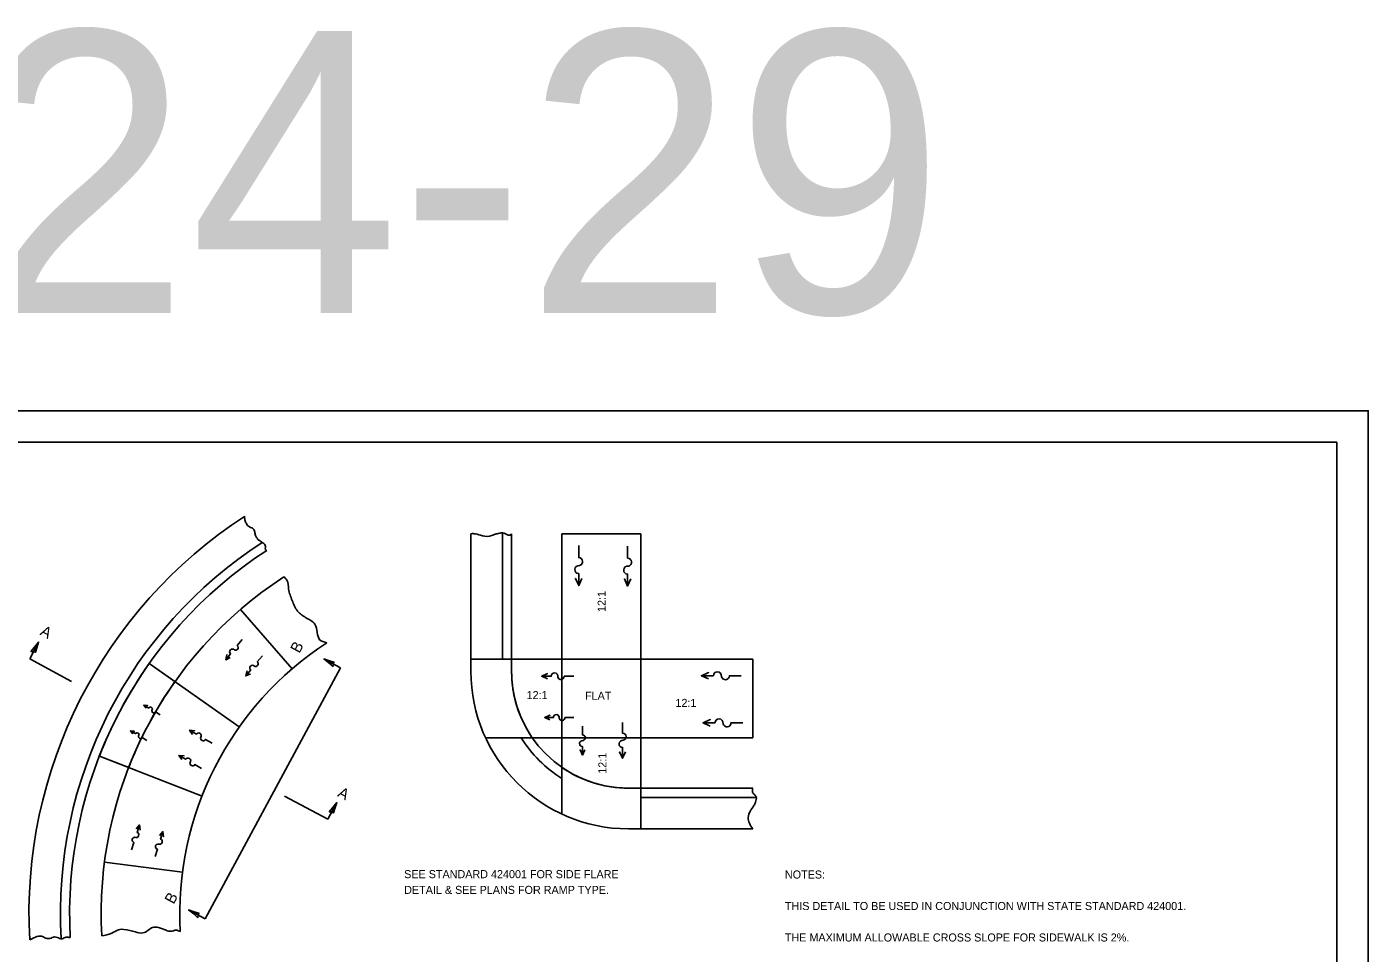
# Model space of a CAD drawing. Extents: x 1875357 to 1890680, y 2257528 to 2269761.
# Drawn here: x 1877692 to 1878757, y 2258466 to 2259201 of the extents above; entities that cross this region are included whole.
import ezdxf

# ---------------------------------------------------------------- set-up
doc = ezdxf.new("R2010")
doc.units = 0
for name, color, linetype in [('Design_PR_Back of Gutter or Curb line', 7, 'Continuous'), ('Design_PR_EOP', 7, 'Continuous'), ('Design_PR_Face of Curb line', 7, 'Continuous'), ('Design_PR_Roadway Dimensions', 7, 'Continuous'), ('Design_PR_Roadway Notes', 7, 'Continuous'), ('Design_PR_Sidewalk', 7, 'Continuous'), ('Drainage_PR', 7, 'Continuous'), ('Level 24', 7, 'Continuous'), ('Sheets_50 Reference Boundary', 7, 'Continuous'), ('Sheets_General Details', 7, 'Continuous'), ('Sheets_Printer Plotting Border', 7, 'Continuous')]:
    doc.layers.add(name, color=color, linetype=linetype)

msp = doc.modelspace()

# ---------------------------------------------------------------- linework, layer by layer
at = {"layer": 'Design_PR_Back of Gutter or Curb line'}
for p, q in [((1878077.3, 2258798.8), (1878077.3, 2258689.4)), ((1878170, 2258596.7), (1878268.8, 2258596.7))]:
    msp.add_line(p, q, dxfattribs=at)
for centre, radius, start, end in [((1878070.8, 2258496.9), 344.4, 123.0723, 183.1504), ((1878170, 2258689.4), 92.7, 180, 270)]:
    msp.add_arc(centre, radius, start, end, dxfattribs=at)
at = {"layer": 'Design_PR_EOP'}
for p, q in [((1878045, 2258798.8), (1878045, 2258689.4)), ((1878170, 2258564.4), (1878268.8, 2258564.4))]:
    msp.add_line(p, q, dxfattribs=at)
for centre, radius, start, end in [((1878070.8, 2258496.9), 376.7, 123.0722, 183.1505), ((1878170, 2258689.4), 125, 180, 270)]:
    msp.add_arc(centre, radius, start, end, dxfattribs=at)
at = {"layer": 'Design_PR_Face of Curb line'}
for p, q in [((1878070, 2258799.4), (1878070, 2258699.2)), ((1878179.8, 2258589.4), (1878271.4, 2258589.4))]:
    msp.add_line(p, q, dxfattribs=at)
for centre, radius, start, end in [((1878070.8, 2258496.9), 351.7, 122.994, 183.2275), ((1878170, 2258689.4), 100, 211.811, 238.1886)]:
    msp.add_arc(centre, radius, start, end, dxfattribs=at)
for points in [[(1877865.2, 2258812.6), (1877865.6, 2258809.8), (1877866.7, 2258806.8), (1877869.1, 2258804.2), (1877871, 2258803.5), (1877873, 2258801.5), (1877873.6, 2258798.7), (1877874.6, 2258796.2), (1877875.9, 2258794.3), (1877877.6, 2258793), (1877879.9, 2258791.5), (1877881.9, 2258788.7), (1877881.7, 2258786.9), (1877882, 2258786.1), (1877882.8, 2258785.5)], [(1878045, 2258798.8), (1878048.5, 2258798.7), (1878054.1, 2258797.1), (1878061.6, 2258797.3), (1878064.3, 2258798.4), (1878067.6, 2258799.1), (1878070.3, 2258799.5), (1878074.7, 2258797.7), (1878075.9, 2258797.7), (1878077.3, 2258798.8)], [(1878268.8, 2258564.4), (1878266.1, 2258568.8), (1878265.1, 2258573.4), (1878266.9, 2258578.7), (1878269.7, 2258582.9), (1878270.9, 2258585.6), (1878271.5, 2258589.6), (1878269.8, 2258591.9), (1878268.5, 2258593.6), (1878268.6, 2258595.4), (1878268.8, 2258596.7)], [(1877694.7, 2258476.2), (1877699.2, 2258478.4), (1877704, 2258479.1), (1877707.6, 2258477.5), (1877710.7, 2258477.4), (1877714.5, 2258478.5), (1877716.6, 2258478.2), (1877720.3, 2258476.9), (1877722.1, 2258477.7), (1877725.3, 2258478.3), (1877726.9, 2258478)]]:
    msp.add_spline(points, degree=3, dxfattribs=at)
at = {"layer": 'Design_PR_Roadway Dimensions'}
for p, q in [((1877701.8, 2258712.7), (1877694.7, 2258699.4)), ((1877694.7, 2258699.4), (1877727.9, 2258681.5)), ((1877928.3, 2258699.3), (1877941.5, 2258692.2)), ((1877834.1, 2258492.8), (1877941.5, 2258692.2)), ((1877897.1, 2258590.4), (1877931.4, 2258572)), ((1877931.4, 2258572), (1877938.5, 2258585.2)), ((1877820.9, 2258500), (1877834.1, 2258492.8))]:
    msp.add_line(p, q, dxfattribs=at)
for points in [[(1877695.6, 2258705.3), (1877697.5, 2258705.1), (1877699.2, 2258704.6), (1877700.3, 2258708.1), (1877701.8, 2258712.7), (1877698.6, 2258708.7)], [(1877935.6, 2258693.2), (1877935.8, 2258695.1), (1877936.3, 2258696.8), (1877932.8, 2258697.8), (1877928.3, 2258699.3), (1877932.2, 2258696.2)], [(1877932.4, 2258577.8), (1877934.3, 2258577.7), (1877936, 2258577.1), (1877937, 2258580.6), (1877938.5, 2258585.2), (1877935.4, 2258581.2)], [(1877828.2, 2258493.8), (1877828.4, 2258495.7), (1877829, 2258497.4), (1877825.4, 2258498.5), (1877820.9, 2258500), (1877824.9, 2258496.8)]]:
    msp.add_lwpolyline(points, close=True, dxfattribs=at)
at = {"layer": 'Design_PR_Sidewalk'}
for p, q in [((1878117.3, 2258798.8), (1878117.3, 2258576.1)), ((1878179.8, 2258798.8), (1878117.3, 2258798.8)), ((1878179.8, 2258798.8), (1878179.8, 2258564.4)), ((1877903, 2258691.4), (1877862.1, 2258738.7)), ((1878045, 2258699.2), (1878268.8, 2258699.2)), ((1878268.8, 2258699.2), (1878268.8, 2258636.7)), ((1877861, 2258645.3), (1877789.6, 2258695.8)), ((1878056.6, 2258636.7), (1878268.8, 2258636.7)), ((1877831.5, 2258590.4), (1877750, 2258622.2)), ((1877816, 2258530), (1877754, 2258538))]:
    msp.add_line(p, q, dxfattribs=at)
for points in [[(1878093.7, 2258636.7), (1878117.3, 2258636.7), (1878117.3, 2258650.5), (1878117.3, 2258650.5), (1878116.9, 2258650.5), (1878117.3, 2258650.5), (1878117.3, 2258683.1), (1878116.8, 2258683.1), (1878117.3, 2258683.2), (1878117.3, 2258683.4), (1878117.3, 2258699.2), (1878077.3, 2258699.2), (1878077.3, 2258689.4)], [(1877810, 2258681.3), (1877789.6, 2258695.8), (1877789.6, 2258695.8)], [(1878101.2, 2258685.6), (1878105.8, 2258687.7), (1878101.2, 2258685.6)], [(1877785.3, 2258662.6), (1877788.3, 2258662.3), (1877785.3, 2258662.6)], [(1877790.1, 2258661), (1877789.7, 2258660.8), (1877790.1, 2258661)], [(1877794.5, 2258657.2), (1877794.5, 2258657.2), (1877794.5, 2258657.2)], [(1878103.6, 2258652.8), (1878107.7, 2258654.6), (1878103.6, 2258652.8)], [(1877774.7, 2258642.2), (1877777.7, 2258641.9), (1877774.7, 2258642.2)], [(1877779.5, 2258640.7), (1877779.1, 2258640.4), (1877779.5, 2258640.7)], [(1877783.3, 2258636), (1877782.9, 2258636.2), (1877783.6, 2258636.7)], [(1878170, 2258596.7), (1878179.8, 2258596.7), (1878179.8, 2258636.7), (1878168.2, 2258636.7), (1878168.1, 2258636.7), (1878135.9, 2258636.7), (1878135.8, 2258636.7), (1878117.3, 2258636.7), (1878117.3, 2258613.2)], [(1877750, 2258622.2), (1877773.3, 2258613.1)], [(1878133.6, 2258622.9), (1878131.7, 2258627), (1878133.6, 2258622.9)], [(1878165.4, 2258620.4), (1878163.1, 2258625.5), (1878165.4, 2258620.4)]]:
    msp.add_lwpolyline(points, dxfattribs=at)
for centre, radius, start, end in [((1878070.8, 2258496.9), 319.4, 123.0723, 183.1502), ((1878070.8, 2258496.9), 256.9, 123.0723, 183.1503), ((1878070.8, 2258496.9), 344.4, 144.7284, 158.6672), ((1878170, 2258689.4), 92.7, 180, 214.65), ((1878070.8, 2258496.9), 319.4, 144.7284, 149.8729), ((1878070.8, 2258496.9), 319.4, 149.8729, 154.0479), ((1878070.8, 2258496.9), 319.4, 154.1771, 158.6671), ((1878170, 2258689.4), 92.7, 235.3505, 270)]:
    msp.add_arc(centre, radius, start, end, dxfattribs=at)
for points in [[(1877896.5, 2258764.6), (1877898.9, 2258761.9), (1877900.3, 2258754.8), (1877903.1, 2258745.8), (1877907.4, 2258737.3), (1877914, 2258732.1), (1877921.1, 2258726.9), (1877923, 2258720.3), (1877924.9, 2258714.6), (1877930.6, 2258712.2)], [(1877751.9, 2258479.4), (1877759.8, 2258481.5), (1877765.1, 2258484.2), (1877774.1, 2258483.7), (1877778.6, 2258482.5), (1877784.5, 2258481.7), (1877788.6, 2258483.7), (1877792.3, 2258486.1), (1877797, 2258486), (1877803, 2258483.8), (1877806.9, 2258483), (1877810.8, 2258483.9), (1877812.7, 2258483.5), (1877814.3, 2258482.8)]]:
    msp.add_spline(points, degree=3, dxfattribs=at)
at = {"layer": 'Drainage_PR'}
for points in [[(1878130.6, 2258789.3), (1878130.6, 2258779.8), (1878131.7, 2258779.6), (1878132.8, 2258778.8), (1878133.4, 2258778.1), (1878133.7, 2258776.9), (1878133.6, 2258775.9), (1878133, 2258774.6), (1878132, 2258773.8), (1878131.2, 2258773.5), (1878129.8, 2258773.4), (1878128.6, 2258772.8), (1878127.8, 2258771.8), (1878127.4, 2258770.6), (1878127.7, 2258769), (1878128.3, 2258768), (1878129.2, 2258767.4), (1878130.6, 2258767.1), (1878130.6, 2258757.6), (1878128, 2258763.3), (1878130.6, 2258757.6), (1878133.1, 2258763.3)], [(1878169.4, 2258788.9), (1878169.4, 2258779.4), (1878170.6, 2258779.2), (1878171.7, 2258778.4), (1878172.2, 2258777.7), (1878172.6, 2258776.5), (1878172.5, 2258775.5), (1878171.9, 2258774.2), (1878170.9, 2258773.4), (1878170.1, 2258773.1), (1878168.7, 2258773), (1878167.5, 2258772.4), (1878166.6, 2258771.4), (1878166.3, 2258770.2), (1878166.5, 2258768.6), (1878167.2, 2258767.6), (1878168.1, 2258767), (1878169.4, 2258766.7), (1878169.4, 2258757.2), (1878166.9, 2258762.9), (1878169.4, 2258757.2), (1878172, 2258762.9)], [(1877863.4, 2258714.8), (1877859.5, 2258710), (1877860, 2258709.4), (1877860.2, 2258708.5), (1877860.2, 2258707.9), (1877859.9, 2258707.2), (1877859.4, 2258706.7), (1877858.6, 2258706.3), (1877857.7, 2258706.3), (1877857.2, 2258706.5), (1877856.4, 2258707), (1877855.6, 2258707.2), (1877854.7, 2258707), (1877854, 2258706.6), (1877853.5, 2258705.7), (1877853.4, 2258704.9), (1877853.7, 2258704.2), (1877854.2, 2258703.5), (1877850.3, 2258698.7), (1877851.3, 2258702.6), (1877850.3, 2258698.7), (1877853.9, 2258700.5)], [(1877879.4, 2258701.9), (1877875.4, 2258697.1), (1877875.9, 2258696.5), (1877876.2, 2258695.6), (1877876.2, 2258695.1), (1877875.9, 2258694.3), (1877875.4, 2258693.9), (1877874.6, 2258693.4), (1877873.7, 2258693.4), (1877873.2, 2258693.6), (1877872.4, 2258694.1), (1877871.6, 2258694.3), (1877870.7, 2258694.2), (1877870, 2258693.7), (1877869.5, 2258692.8), (1877869.4, 2258692), (1877869.6, 2258691.3), (1877870.2, 2258690.6), (1877866.2, 2258685.8), (1877867.3, 2258689.7), (1877866.2, 2258685.8), (1877869.9, 2258687.6)], [(1878126.8, 2258685.6), (1878119.1, 2258685.6), (1878118.9, 2258684.7), (1878118.3, 2258683.8), (1878117.7, 2258683.4), (1878116.8, 2258683.1), (1878116, 2258683.1), (1878114.9, 2258683.6), (1878114.3, 2258684.4), (1878114, 2258685.1), (1878113.9, 2258686.2), (1878113.4, 2258687.2), (1878112.6, 2258687.9), (1878111.7, 2258688.2), (1878110.4, 2258688), (1878109.6, 2258687.4), (1878109.1, 2258686.7), (1878108.8, 2258685.6), (1878101.2, 2258685.6), (1878105.8, 2258687.7), (1878101.2, 2258685.6), (1878105.8, 2258683.6)], [(1878259.7, 2258686), (1878250.2, 2258686), (1878250, 2258684.8), (1878249.2, 2258683.7), (1878248.5, 2258683.2), (1878247.3, 2258682.8), (1878246.3, 2258682.9), (1878245, 2258683.5), (1878244.2, 2258684.5), (1878243.9, 2258685.3), (1878243.8, 2258686.7), (1878243.2, 2258687.9), (1878242.2, 2258688.8), (1878241, 2258689.1), (1878239.4, 2258688.9), (1878238.4, 2258688.2), (1878237.8, 2258687.3), (1878237.5, 2258686), (1878228, 2258686), (1878233.7, 2258688.5), (1878228, 2258686), (1878233.7, 2258683.5)], [(1877798.4, 2258655), (1877794.5, 2258657.2), (1877794.1, 2258656.8), (1877793.5, 2258656.5), (1877793.1, 2258656.5), (1877792.5, 2258656.6), (1877792.2, 2258656.9), (1877791.8, 2258657.5), (1877791.7, 2258658.1), (1877791.7, 2258658.5), (1877792, 2258659.1), (1877792.1, 2258659.7), (1877791.8, 2258660.3), (1877791.4, 2258660.8), (1877790.7, 2258661), (1877790.1, 2258661), (1877789.7, 2258660.8), (1877789.2, 2258660.3), (1877785.3, 2258662.6), (1877788.3, 2258662.3), (1877785.3, 2258662.6), (1877787.1, 2258660.1)], [(1878126.6, 2258652.8), (1878119.7, 2258652.8), (1878119.6, 2258651.9), (1878119, 2258651.1), (1878118.5, 2258650.7), (1878117.6, 2258650.5), (1878116.9, 2258650.5), (1878116, 2258651), (1878115.4, 2258651.7), (1878115.2, 2258652.3), (1878115, 2258653.3), (1878114.6, 2258654.2), (1878113.9, 2258654.8), (1878113, 2258655.1), (1878111.9, 2258654.9), (1878111.1, 2258654.4), (1878110.7, 2258653.7), (1878110.5, 2258652.8), (1878103.6, 2258652.8), (1878107.7, 2258654.6), (1878103.6, 2258652.8), (1878107.7, 2258650.9)], [(1878133.6, 2258645.9), (1878133.6, 2258639), (1878134.4, 2258638.9), (1878135.2, 2258638.3), (1878135.6, 2258637.8), (1878135.9, 2258636.9), (1878135.8, 2258636.2), (1878135.3, 2258635.3), (1878134.6, 2258634.7), (1878134, 2258634.5), (1878133, 2258634.3), (1878132.2, 2258633.9), (1878131.5, 2258633.2), (1878131.3, 2258632.3), (1878131.5, 2258631.2), (1878131.9, 2258630.4), (1878132.6, 2258630), (1878133.6, 2258629.8), (1878133.6, 2258622.9), (1878131.7, 2258627), (1878133.6, 2258622.9), (1878135.4, 2258627)], [(1878165.4, 2258648.9), (1878165.4, 2258640.3), (1878166.4, 2258640.1), (1878167.5, 2258639.5), (1878167.9, 2258638.8), (1878168.2, 2258637.8), (1878168.2, 2258636.9), (1878167.6, 2258635.7), (1878166.7, 2258635), (1878166, 2258634.7), (1878164.7, 2258634.6), (1878163.7, 2258634.1), (1878162.9, 2258633.1), (1878162.6, 2258632.1), (1878162.8, 2258630.6), (1878163.4, 2258629.8), (1878164.2, 2258629.2), (1878165.4, 2258629), (1878165.4, 2258620.4), (1878163.1, 2258625.5), (1878165.4, 2258620.4), (1878167.7, 2258625.5)], [(1878261, 2258648.6), (1878251.5, 2258648.6), (1878251.3, 2258647.4), (1878250.5, 2258646.3), (1878249.8, 2258645.7), (1878248.6, 2258645.4), (1878247.6, 2258645.5), (1878246.3, 2258646.1), (1878245.5, 2258647.1), (1878245.2, 2258647.9), (1878245.1, 2258649.3), (1878244.5, 2258650.5), (1878243.5, 2258651.4), (1878242.3, 2258651.7), (1878240.7, 2258651.4), (1878239.7, 2258650.8), (1878239.1, 2258649.9), (1878238.8, 2258648.6), (1878229.3, 2258648.6), (1878235, 2258651.1), (1878229.3, 2258648.6), (1878235, 2258646)], [(1877787.8, 2258634.6), (1877783.9, 2258636.9), (1877783.5, 2258636.5), (1877782.9, 2258636.2), (1877782.5, 2258636.2), (1877781.9, 2258636.3), (1877781.6, 2258636.6), (1877781.2, 2258637.1), (1877781.1, 2258637.7), (1877781.1, 2258638.2), (1877781.4, 2258638.8), (1877781.5, 2258639.4), (1877781.2, 2258640), (1877780.8, 2258640.4), (1877780.1, 2258640.7), (1877779.5, 2258640.7), (1877779.1, 2258640.4), (1877778.6, 2258640), (1877774.7, 2258642.2), (1877777.7, 2258641.9), (1877774.7, 2258642.2), (1877776.5, 2258639.8)], [(1877839.6, 2258632.3), (1877834.2, 2258635.4), (1877833.7, 2258634.8), (1877832.9, 2258634.4), (1877832.3, 2258634.4), (1877831.6, 2258634.5), (1877831, 2258634.9), (1877830.5, 2258635.7), (1877830.3, 2258636.5), (1877830.5, 2258637.1), (1877830.8, 2258637.9), (1877830.9, 2258638.8), (1877830.6, 2258639.6), (1877830, 2258640.2), (1877829, 2258640.6), (1877828.3, 2258640.5), (1877827.6, 2258640.2), (1877827, 2258639.6), (1877821.6, 2258642.7), (1877825.7, 2258642.3), (1877821.6, 2258642.7), (1877824, 2258639.4)], [(1877831.2, 2258612.3), (1877825.8, 2258615.4), (1877825.3, 2258614.8), (1877824.5, 2258614.4), (1877823.9, 2258614.4), (1877823.1, 2258614.6), (1877822.6, 2258614.9), (1877822, 2258615.7), (1877821.9, 2258616.6), (1877822, 2258617.1), (1877822.4, 2258617.9), (1877822.5, 2258618.8), (1877822.2, 2258619.7), (1877821.6, 2258620.2), (1877820.6, 2258620.6), (1877819.8, 2258620.6), (1877819.2, 2258620.2), (1877818.6, 2258619.6), (1877813.2, 2258622.7), (1877817.3, 2258622.3), (1877813.2, 2258622.7), (1877815.6, 2258619.4)], [(1877775.6, 2258547.6), (1877777.4, 2258553.6), (1877776.8, 2258554), (1877776.2, 2258554.7), (1877776, 2258555.2), (1877776, 2258556), (1877776.2, 2258556.6), (1877776.9, 2258557.3), (1877777.7, 2258557.6), (1877778.3, 2258557.7), (1877779.1, 2258557.5), (1877780, 2258557.6), (1877780.8, 2258558.1), (1877781.2, 2258558.8), (1877781.4, 2258559.8), (1877781.1, 2258560.6), (1877780.7, 2258561.1), (1877779.9, 2258561.6), (1877781.8, 2258567.5), (1877782.3, 2258563.5), (1877781.8, 2258567.5), (1877779.1, 2258564.4)], [(1877794.2, 2258542.3), (1877796.1, 2258548.3), (1877795.4, 2258548.6), (1877794.8, 2258549.4), (1877794.6, 2258549.9), (1877794.7, 2258550.7), (1877794.9, 2258551.3), (1877795.5, 2258552), (1877796.3, 2258552.3), (1877796.9, 2258552.3), (1877797.8, 2258552.2), (1877798.7, 2258552.3), (1877799.4, 2258552.8), (1877799.9, 2258553.4), (1877800, 2258554.5), (1877799.8, 2258555.2), (1877799.3, 2258555.8), (1877798.6, 2258556.2), (1877800.4, 2258562.2), (1877800.9, 2258558.1), (1877800.4, 2258562.2), (1877797.7, 2258559.1)]]:
    msp.add_lwpolyline(points, dxfattribs=at)
at = {"layer": 'Sheets_50 Reference Boundary'}
msp.add_lwpolyline([(1877157.4, 2258871.4), (1878732.4, 2258871.4), (1878732.4, 2257871.4), (1877157.4, 2257871.4)], close=True, dxfattribs=at)
at = {"layer": 'Sheets_General Details'}
for p, q in [((1878757.4, 2258896.4), (1877057.4, 2258896.4)), ((1878757.4, 2257796.4), (1878757.4, 2258896.4)), ((1878757.4, 2258896.4), (1878757.4, 2257796.4))]:
    msp.add_line(p, q, dxfattribs=at)
msp.add_lwpolyline([(1877157.4, 2258871.4), (1878732.4, 2258871.4), (1878732.4, 2257821.4), (1877157.4, 2257821.4)], close=True, dxfattribs=at)
at = {"layer": 'Sheets_Printer Plotting Border'}
msp.add_lwpolyline([(1877057.4, 2257796.4), (1878757.4, 2257796.4), (1878757.4, 2258896.4), (1877057.4, 2258896.4)], close=True, dxfattribs=at)

# ---------------------------------------------------------------- texts
at = {"layer": 'Design_PR_Roadway Notes'}
for s, height, rotation, p in [('12:1', 6.4, 90, (1878152, 2258736.7)), ('A', 8.75, 331.6978, (1877702.3, 2258718.8)), ('B', 8.75, 61.6983, (1877908.8, 2258703.3)), ('12:1', 6.4, 90, (1878152.6, 2258608.1)), ('A', 8.75, 331.6978, (1877938.5, 2258590.5)), ('B', 8.75, 61.6983, (1877809, 2258504))]:
    msp.add_text(s, height=height, rotation=rotation, dxfattribs=at).set_placement(p)
for s, p in [('12:1', (1878089.2, 2258667.4)), ('FLAT', (1878135.6, 2258666.9)), ('12:1', (1878207.4, 2258661.2))]:
    msp.add_text(s, height=6.4, dxfattribs=at).set_placement(p)
at = {"layer": 'Level 24'}
for s, p in [('SEE STANDARD 424001 FOR SIDE FLARE', (1877992, 2258525.2)), ('NOTES:', (1878294.3, 2258524.9)), ('DETAIL & SEE PLANS FOR RAMP TYPE.', (1877992, 2258512.7)), ('THIS DETAIL TO BE USED IN CONJUNCTION WITH STATE STANDARD 424001.', (1878294.3, 2258499.9)), ('THE MAXIMUM ALLOWABLE CROSS SLOPE FOR SIDEWALK IS 2%.', (1878294.3, 2258474.9))]:
    msp.add_text(s, height=6.4, dxfattribs=at).set_placement(p)
at = {"layer": 'Sheets_General Details'}
msp.add_text('424-29', height=224, dxfattribs=at).set_placement((1877488.5, 2258974))

doc.saveas('drawing.dxf')
